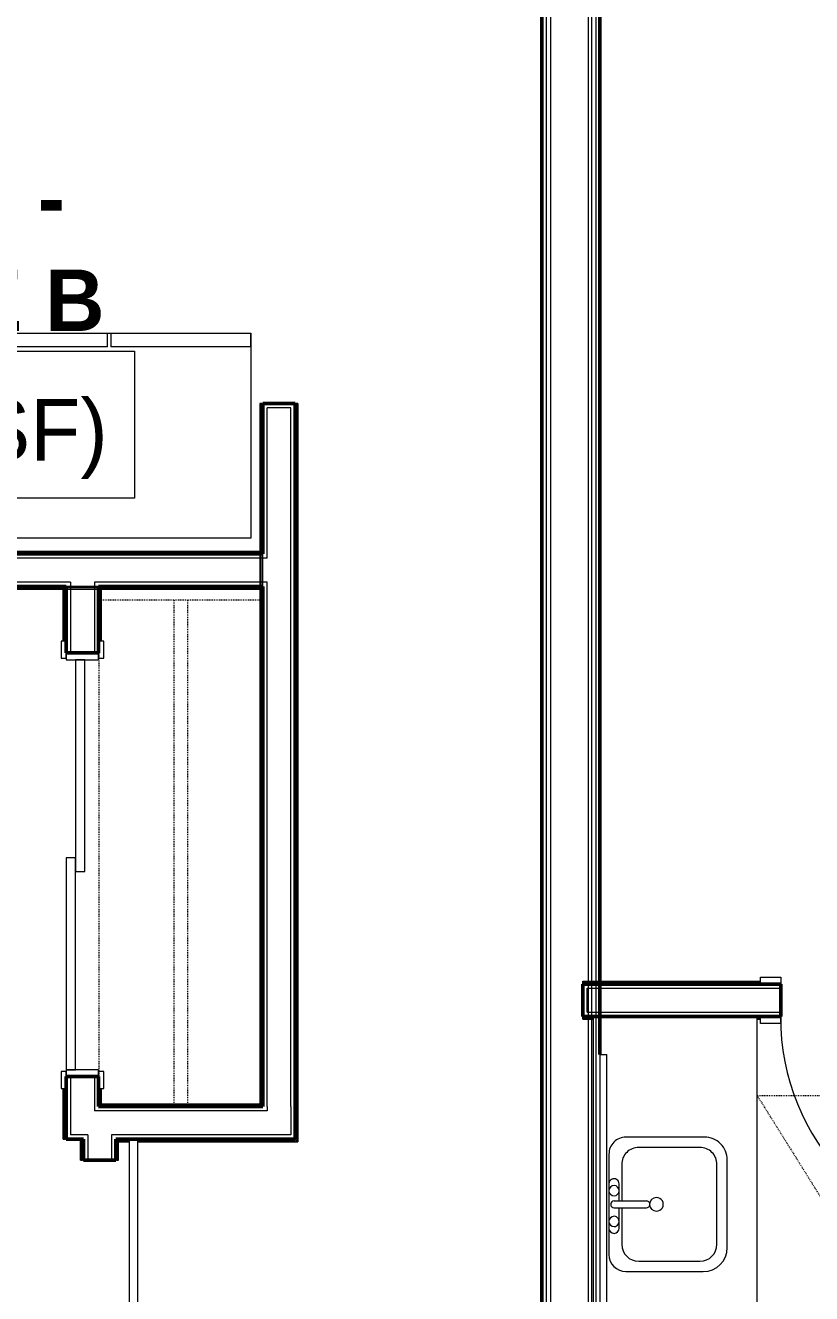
# Model space of a CAD drawing. Header units: inches. Extents: x -4235 to -464, y 9767 to 12344.
# Drawn here: x -3284.2 to -3169.1, y 10543.3 to 10728.9 of the extents above; entities that cross this region are included whole.
import ezdxf

# ---------------------------------------------------------------- set-up
doc = ezdxf.new("R2010")
doc.units = ezdxf.units.IN
doc.header["$MEASUREMENT"] = 0
doc.linetypes.add('Dash', pattern=[0.25, 0.125, -0.125])
for name, color, linetype, lineweight in [('0-1', 7, 'Continuous', 5), ('0-2', 254, 'Continuous', 9), ('A-AREA-IDEN', 2, 'Continuous', 9), ('A-DOOR-1', 7, 'Continuous', 9), ('A-DOOR-2', 130, 'Continuous', 20), ('A-DOOR-3', 250, 'Continuous', 50), ('A-DOOR-FRAM-1', 130, 'Continuous', 20), ('A-GENM-HDLN-1', 7, 'Dash', 9), ('A-WALL-1', 250, 'Continuous', 50), ('A-WALL-2', 50, 'Continuous', 13), ('A-WALL-3', 10, 'Continuous', 9), ('A-WALL-4', 254, 'Continuous', 9), ('A-WALL-5', 7, 'Continuous', 9), ('I-WALL-1', 250, 'Continuous', 50), ('I-WALL-2', 10, 'Continuous', 9), ('I-WALL-3', 254, 'Continuous', 9), ('P-SANR-FIXT-1', 7, 'Continuous', 9), ('Q-CASE-1', 10, 'Continuous', 9), ('Q-CASE-2', 254, 'Continuous', 9), ('Q-CASE-3', 7, 'Continuous', 9), ('Q-CASE-HDLN-1', 7, 'Dash', 9), ('Q-SPCQ-1', 7, 'Continuous', 9)]:
    doc.layers.add(name, color=color, linetype=linetype, lineweight=lineweight)
doc.styles.add('Century Gothic', font='ufonts.com_century-gothic.ttf', dxfattribs={"height": 9})
doc.styles.add('Century Gothic_B', font='GOTHICB.TTF', dxfattribs={"height": 9})

# ---------------------------------------------------------------- blocks, each defined once
blk = doc.blocks.new('Basic Wall _ INT - W4BØF - _5_8 GYP - 2X4 WOOD_BATT_ - 5_8 GYP_ - ___-2682449-BACKGROUND - 2ND FLOOR')
at = {"layer": 'A-WALL-3'}
for p, q in [((-3202.57, 10589), (-3202.57, 10588.94)), ((-3202.57, 10588.94), (-3202.57, 10588.8)), ((-3202.57, 10588.94), (-3200.07, 10588.94)), ((-3202.57, 10588.79), (-3202.57, 10588.73)), ((-3202.57, 10588.61), (-3202.57, 10588.59)), ((-3200.07, 10588.59), (-3202.57, 10588.59)), ((-3173.57, 10588.59), (-3176.57, 10588.59)), ((-3136.11, 10588.94), (-3135.94, 10588.94)), ((-3135.69, 10588.94), (-3130.96, 10588.94)), ((-3130.75, 10588.94), (-3130.69, 10588.94)), ((-3130.65, 10588.94), (-3130.54, 10588.94)), ((-3075.09, 10588.94), (-3074.97, 10588.94)), ((-3074.92, 10588.94), (-3074.88, 10588.94)), ((-3074.67, 10588.94), (-3074.67, 10589)), ((-3074.67, 10589), (-3074.67, 10588.71)), ((-3074.67, 10588.8), (-3074.67, 10588.94)), ((-3074.67, 10588.73), (-3074.67, 10588.79)), ((-3074.67, 10588.71), (-3074.67, 10588.65)), ((-3074.67, 10588.59), (-3074.67, 10588.61))]:
    blk.add_line(p, q, dxfattribs=at)
at = {"layer": 'A-WALL-4'}
for p, q in [((-3202.57, 10588.79), (-3202.57, 10589)), ((-3202.57, 10589), (-3200.07, 10589)), ((-3202.57, 10588.73), (-3202.57, 10588.79)), ((-3202.57, 10588.71), (-3202.57, 10588.73)), ((-3200.07, 10588.71), (-3202.57, 10588.71)), ((-3202.57, 10588.63), (-3202.57, 10588.71)), ((-3202.57, 10588.59), (-3202.57, 10588.63)), ((-3200.07, 10588.94), (-3176.57, 10588.94)), ((-3176.57, 10588.59), (-3200.07, 10588.59)), ((-3136.57, 10588.94), (-3136.11, 10588.94)), ((-3074.67, 10588.59), (-3136.57, 10588.59)), ((-3136.11, 10589), (-3135.94, 10589)), ((-3130.95, 10588.71), (-3135.7, 10588.71)), ((-3135.69, 10589), (-3130.96, 10589)), ((-3130.75, 10589), (-3130.69, 10589)), ((-3130.65, 10589), (-3130.54, 10589)), ((-3130.54, 10588.94), (-3075.09, 10588.94)), ((-3075.09, 10589), (-3074.97, 10589)), ((-3074.92, 10589), (-3074.88, 10589)), ((-3074.67, 10588.65), (-3074.67, 10588.63)), ((-3074.67, 10588.63), (-3074.67, 10588.59))]:
    blk.add_line(p, q, dxfattribs=at)
at = {"layer": 'A-WALL-5'}
for p, q in [((-3200.07, 10589), (-3176.57, 10589)), ((-3176.57, 10588.71), (-3200.07, 10588.71)), ((-3136.57, 10589), (-3136.11, 10589)), ((-3135.7, 10588.71), (-3136.57, 10588.71)), ((-3074.67, 10588.71), (-3130.95, 10588.71)), ((-3130.54, 10589), (-3075.09, 10589))]:
    blk.add_line(p, q, dxfattribs=at)
blk = doc.blocks.new('Basic Wall _ INT - W4BØF - _5_8 GYP - 2X4 WOOD_BATT_ - 5_8 GYP_ - ___-2682450-BACKGROUND - 2ND FLOOR')
at = {"layer": 'A-WALL-3'}
for p, q in [((-3202.57, 10583.84), (-3202.57, 10583.82)), ((-3200.07, 10583.84), (-3202.57, 10583.84)), ((-3202.57, 10583.7), (-3202.57, 10583.64)), ((-3202.57, 10583.63), (-3202.57, 10583.49)), ((-3202.57, 10583.49), (-3202.57, 10583.43)), ((-3202.57, 10583.49), (-3201.07, 10583.49)), ((-3173.57, 10583.84), (-3176.57, 10583.84)), ((-3136.11, 10583.49), (-3135.99, 10583.49)), ((-3135.69, 10583.49), (-3131.57, 10583.49)), ((-3131.55, 10583.49), (-3130.95, 10583.49)), ((-3130.75, 10583.49), (-3130.54, 10583.49)), ((-3075.09, 10583.49), (-3074.97, 10583.49)), ((-3074.93, 10583.49), (-3074.88, 10583.49)), ((-3074.67, 10583.82), (-3074.67, 10583.84)), ((-3074.67, 10583.78), (-3074.67, 10583.71)), ((-3074.67, 10583.71), (-3074.67, 10583.43)), ((-3074.67, 10583.64), (-3074.67, 10583.7)), ((-3074.67, 10583.49), (-3074.67, 10583.63)), ((-3074.67, 10583.43), (-3074.67, 10583.49))]:
    blk.add_line(p, q, dxfattribs=at)
at = {"layer": 'A-WALL-4'}
for p, q in [((-3202.57, 10583.8), (-3202.57, 10583.84)), ((-3202.57, 10583.78), (-3202.57, 10583.8)), ((-3202.57, 10583.71), (-3202.57, 10583.78)), ((-3202.57, 10583.71), (-3200.07, 10583.71)), ((-3202.57, 10583.43), (-3202.57, 10583.71)), ((-3202.57, 10583.43), (-3201.07, 10583.43)), ((-3176.57, 10583.84), (-3200.07, 10583.84)), ((-3177.07, 10583.49), (-3176.57, 10583.49)), ((-3131.57, 10583.84), (-3136.57, 10583.84)), ((-3136.57, 10583.49), (-3136.11, 10583.49)), ((-3136.11, 10583.43), (-3135.99, 10583.43)), ((-3135.7, 10583.71), (-3131.57, 10583.71)), ((-3135.69, 10583.43), (-3131.57, 10583.43)), ((-3074.67, 10583.84), (-3131.56, 10583.84)), ((-3131.55, 10583.71), (-3130.95, 10583.71)), ((-3131.55, 10583.43), (-3130.95, 10583.43)), ((-3130.75, 10583.43), (-3130.54, 10583.43)), ((-3130.54, 10583.49), (-3075.09, 10583.49)), ((-3075.09, 10583.43), (-3074.97, 10583.43)), ((-3074.93, 10583.43), (-3074.88, 10583.43)), ((-3074.67, 10583.84), (-3074.67, 10583.8)), ((-3074.67, 10583.8), (-3074.67, 10583.78))]:
    blk.add_line(p, q, dxfattribs=at)
at = {"layer": 'A-WALL-5'}
for p, q in [((-3200.07, 10583.71), (-3176.57, 10583.71)), ((-3177.07, 10583.43), (-3176.57, 10583.43)), ((-3136.57, 10583.71), (-3135.7, 10583.71)), ((-3136.57, 10583.43), (-3136.11, 10583.43)), ((-3130.95, 10583.71), (-3074.67, 10583.71)), ((-3130.54, 10583.43), (-3075.09, 10583.43))]:
    blk.add_line(p, q, dxfattribs=at)
blk = doc.blocks.new('SWING - SINGLE - FLUSH - 2-10 x 6-8 - PRIVACY-3199405-BACKGROUND - 2ND FLOOR')
at = {"layer": 'A-DOOR-1'}
blk.add_arc((17, -2.38), 34.07, 180, 266.6343, dxfattribs=at)
at = {"layer": 'A-DOOR-2'}
for p, q in [((15, -2.38), (15, -36.38)), ((17, -2.38), (15, -2.38)), ((17, -2.38), (17, -36.38)), ((17, -36.38), (15, -36.38))]:
    blk.add_line(p, q, dxfattribs=at)
at = {"layer": 'A-DOOR-FRAM-1'}
for p, q in [((-20, 2.37), (-20, 3.37)), ((-20, 3.37), (-17, 3.37)), ((-17, 2.37), (-20, 2.37)), ((-17, 3.37), (-17, 2.37)), ((17, 2.37), (17, 3.37)), ((17, 3.37), (20, 3.37)), ((20, 2.37), (17, 2.37)), ((20, 3.37), (20, 2.37)), ((-20, -2.38), (-17, -2.38)), ((-20, -3.38), (-20, -2.38)), ((-17, -3.38), (-20, -3.38)), ((-17, -2.38), (-17, -3.38)), ((17, -2.38), (20, -2.38)), ((17, -3.38), (17, -2.38)), ((20, -3.38), (17, -3.38)), ((20, -2.38), (20, -3.38))]:
    blk.add_line(p, q, dxfattribs=at)
blk = doc.blocks.new('M_Sink Vanity-Square - 500 x 440mm-V51-BACKGROUND - 2ND FLOOR')
at = {"layer": 'P-SANR-FIXT-1'}
for p, q in [((7.96, 7.09), (-6.72, 7.09)), ((3.62, 7.09), (-2.88, 7.09)), ((-2.88, 5.59), (0.12, 5.59)), ((0.12, 6.33), (0.12, 1.59)), ((1.12, 6.33), (1.12, 1.59)), ((1.12, 5.59), (3.62, 5.59)), ((-9.22, 4.59), (-9.22, -6.73)), ((0.12, 5.22), (-5.22, 5.22)), ((6.46, 5.22), (1.12, 5.22)), ((10.46, -6.91), (10.46, 4.59)), ((-7.72, 2.72), (-7.72, -6.23)), ((8.96, -6.23), (8.96, 2.72)), ((-5.22, -8.73), (6.46, -8.73)), ((-5.72, -10.23), (7.14, -10.23))]:
    blk.add_line(p, q, dxfattribs=at)
for centre, radius, start, end in [((-6.72, 4.59), 2.5, 90, 180), ((-2.88, 6.34), 0.75, 90, 270), ((-1.88, 6.34), 0.75, 360, 180), ((-1.88, 6.34), 0.75, 180, 0), ((0.62, 6.33), 0.5, 360, 180), ((2.62, 6.34), 0.75, 360, 180), ((2.62, 6.34), 0.75, 180, 360), ((3.62, 6.34), 0.75, 270, 90), ((7.96, 4.59), 2.5, 360, 90), ((-5.22, 2.72), 2.5, 90, 180), ((6.46, 2.72), 2.5, 0, 90), ((0.62, 0.13), 1, 360, 180), ((0.62, 0.13), 1, 180, 0), ((0.62, 1.59), 0.5, 180, 0), ((-5.72, -6.73), 3.5, 180, 270), ((-5.22, -6.23), 2.5, 180, 270), ((6.46, -6.23), 2.5, 270, 0), ((7.14, -6.91), 3.32, 270, 0)]:
    blk.add_arc(centre, radius, start, end, dxfattribs=at)
blk = doc.blocks.new('Bath Vanity - Bath Vanity 60_-V142-BACKGROUND - 2ND FLOOR')
at = {"layer": 'Q-CASE-2'}
for p, q in [((30.74, 0), (-29.26, 0)), ((-29.26, 0), (-29.26, -1)), ((30.74, -1), (30.74, 0))]:
    blk.add_line(p, q, dxfattribs=at)
at = {"layer": 'Q-CASE-3'}
for p, q in [((-29.26, -1), (-29.26, -24)), ((30.74, -24), (30.74, -1)), ((-29.26, -24), (30.74, -24))]:
    blk.add_line(p, q, dxfattribs=at)
blk = doc.blocks.new('ADA Clearances - 30_x48_-V133-BACKGROUND - 2ND FLOOR')
at = {"layer": 'A-GENM-HDLN-1'}
for p, q in [((15, 24), (-15, -24)), ((-15, 24), (15, -24)), ((-15, 24), (15, 24)), ((15, 24), (15, -24)), ((15, -24), (-15, -24))]:
    blk.add_line(p, q, dxfattribs=at)
blk = doc.blocks.new('BATHROOM MIRROR - BATHROOM MIRROR 48_-3124766-BACKGROUND - 2ND FLOOR')
at = {"layer": 'Q-CASE-1'}
blk.add_line((21.74, 24), (-20.26, 24), dxfattribs=at)
at = {"layer": 'Q-CASE-3'}
for p, q in [((24.74, 24), (-23.26, 24)), ((-23.26, 23), (-23.26, 24)), ((-23.26, 23), (24.74, 23)), ((24.74, 24), (24.74, 23))]:
    blk.add_line(p, q, dxfattribs=at)
blk = doc.blocks.new('Basic Wall _ INT - W4BØF - _5_8 GYP - 2X4 WOOD_BATT_ - 5_8 GYP_ - ___-3178144-BACKGROUND - 2ND FLOOR')
at = {"layer": 'A-WALL-3'}
for p, q in [((-3270.92, 10565.87), (-3270.95, 10565.89)), ((-3270.75, 10565.69), (-3270.81, 10565.75)), ((-3270.6, 10565.54), (-3270.74, 10565.69)), ((-3270.54, 10565.48), (-3270.6, 10565.54)), ((-3270.95, 10476.16), (-3270.95, 10475.54)), ((-3270.95, 10475.52), (-3270.92, 10475.52)), ((-3270.81, 10475.52), (-3270.75, 10475.52)), ((-3270.74, 10475.52), (-3270.6, 10475.52)), ((-3270.6, 10475.54), (-3270.6, 10476.16)), ((-3270.6, 10475.52), (-3270.54, 10475.52))]:
    blk.add_line(p, q, dxfattribs=at)
at = {"layer": 'A-WALL-4'}
for p, q in [((-3270.95, 10565.89), (-3270.95, 10562.79)), ((-3270.6, 10562.79), (-3270.6, 10565.54)), ((-3270.95, 10562.79), (-3270.92, 10562.79)), ((-3270.81, 10562.79), (-3270.75, 10562.79)), ((-3270.74, 10562.79), (-3270.6, 10562.79)), ((-3270.6, 10562.79), (-3270.54, 10562.79)), ((-3270.92, 10526.79), (-3270.95, 10526.79)), ((-3270.95, 10526.79), (-3270.95, 10476.16)), ((-3270.75, 10526.79), (-3270.81, 10526.79)), ((-3270.6, 10526.79), (-3270.74, 10526.79)), ((-3270.54, 10526.79), (-3270.6, 10526.79)), ((-3270.6, 10476.16), (-3270.6, 10526.79)), ((-3270.91, 10475.52), (-3270.95, 10475.52)), ((-3270.82, 10475.52), (-3270.91, 10475.52)), ((-3270.82, 10475.54), (-3270.82, 10476.16)), ((-3270.54, 10475.52), (-3270.82, 10475.52)), ((-3270.54, 10475.54), (-3270.54, 10476.16))]:
    blk.add_line(p, q, dxfattribs=at)
at = {"layer": 'A-WALL-5'}
for p, q in [((-3270.95, 10565.89), (-3270.91, 10565.85)), ((-3270.82, 10562.79), (-3270.82, 10565.77)), ((-3270.54, 10562.79), (-3270.54, 10565.48)), ((-3270.91, 10562.79), (-3270.95, 10562.79)), ((-3270.82, 10562.79), (-3270.91, 10562.79)), ((-3270.54, 10562.79), (-3270.82, 10562.79)), ((-3270.95, 10526.79), (-3270.91, 10526.79)), ((-3270.91, 10526.79), (-3270.82, 10526.79)), ((-3270.82, 10476.16), (-3270.82, 10526.79)), ((-3270.82, 10526.79), (-3270.54, 10526.79)), ((-3270.54, 10476.16), (-3270.54, 10526.79))]:
    blk.add_line(p, q, dxfattribs=at)
at = {"layer": 'A-WALL-5', "flags": 128}
for points in [[(-3270.91, 10565.85), (-3270.88, 10565.83), (-3270.86, 10565.81), (-3270.85, 10565.79), (-3270.83, 10565.78), (-3270.83, 10565.77), (-3270.82, 10565.77)], [(-3270.82, 10565.77), (-3270.8, 10565.75), (-3270.75, 10565.69), (-3270.65, 10565.6), (-3270.54, 10565.48)]]:
    blk.add_lwpolyline(points, dxfattribs=at)
blk = doc.blocks.new('Basic Wall _ INT - W4BØF - _5_8 GYP - 2X4 WOOD_BATT_ - 5_8 GYP_ - ___-3178143-BACKGROUND - 2ND FLOOR')
at = {"layer": 'A-WALL-3'}
for p, q in [((-3276.05, 10565.89), (-3276.11, 10565.89)), ((-3275.9, 10565.89), (-3276.05, 10565.89)), ((-3275.84, 10565.89), (-3275.9, 10565.89)), ((-3275.7, 10565.89), (-3275.72, 10565.89)), ((-3276.05, 10526.79), (-3276.11, 10526.79)), ((-3275.9, 10526.79), (-3276.05, 10526.79)), ((-3276.05, 10526.66), (-3276.05, 10526.78)), ((-3276.05, 10522.57), (-3276.05, 10526.64)), ((-3275.84, 10526.79), (-3275.9, 10526.79)), ((-3275.7, 10526.79), (-3275.72, 10526.79)), ((-3275.7, 10526.79), (-3275.7, 10526.66)), ((-3275.7, 10526.64), (-3275.7, 10522.54)), ((-3276.05, 10522.34), (-3276.05, 10522.39)), ((-3276.05, 10522.25), (-3276.05, 10522.34)), ((-3276.05, 10522.13), (-3276.05, 10522.25))]:
    blk.add_line(p, q, dxfattribs=at)
at = {"layer": 'A-WALL-4'}
for p, q in [((-3276.11, 10565.89), (-3275.82, 10565.89)), ((-3276.05, 10562.79), (-3276.05, 10565.89)), ((-3275.82, 10565.89), (-3275.74, 10565.89)), ((-3275.74, 10565.89), (-3275.7, 10565.89)), ((-3275.7, 10565.89), (-3275.7, 10562.79)), ((-3276.11, 10562.79), (-3276.05, 10562.79)), ((-3276.05, 10562.79), (-3275.9, 10562.79)), ((-3275.9, 10562.79), (-3275.84, 10562.79)), ((-3275.72, 10562.79), (-3275.7, 10562.79)), ((-3276.11, 10526.79), (-3275.82, 10526.79)), ((-3276.11, 10526.66), (-3276.11, 10526.78)), ((-3276.11, 10522.58), (-3276.11, 10526.64)), ((-3275.82, 10526.79), (-3275.82, 10526.66)), ((-3275.82, 10526.79), (-3275.74, 10526.79)), ((-3275.82, 10526.64), (-3275.82, 10522.55)), ((-3275.74, 10526.79), (-3275.7, 10526.79)), ((-3276.11, 10522.34), (-3276.11, 10522.39)), ((-3276.11, 10522.25), (-3276.11, 10522.34)), ((-3276.11, 10522.13), (-3276.11, 10522.25)), ((-3276.05, 10475.52), (-3276.05, 10522.13)), ((-3275.7, 10522.54), (-3275.7, 10475.52)), ((-3276.11, 10475.52), (-3276.05, 10475.52)), ((-3276.05, 10475.52), (-3275.9, 10475.52)), ((-3275.9, 10475.52), (-3275.84, 10475.52)), ((-3275.72, 10475.52), (-3275.7, 10475.52))]:
    blk.add_line(p, q, dxfattribs=at)
at = {"layer": 'A-WALL-5'}
for p, q in [((-3276.11, 10562.79), (-3276.11, 10565.89)), ((-3275.82, 10565.89), (-3275.82, 10562.79)), ((-3275.82, 10562.79), (-3276.11, 10562.79)), ((-3275.74, 10562.79), (-3275.82, 10562.79)), ((-3275.7, 10562.79), (-3275.74, 10562.79)), ((-3276.11, 10475.52), (-3276.11, 10522.13)), ((-3275.82, 10522.54), (-3275.82, 10475.52)), ((-3275.82, 10475.52), (-3276.11, 10475.52)), ((-3275.74, 10475.52), (-3275.82, 10475.52)), ((-3275.7, 10475.52), (-3275.74, 10475.52))]:
    blk.add_line(p, q, dxfattribs=at)
blk = doc.blocks.new('Basic Wall _ INT - W4BØF - _5_8 GYP - 2X4 WOOD_BATT_ - 5_8 GYP_ - ___-3178148-BACKGROUND - 2ND FLOOR')
at = {"layer": 'A-WALL-3'}
for p, q in [((-3278.57, 10646.79), (-3278.64, 10646.79)), ((-3278.64, 10646.79), (-3278.42, 10646.79)), ((-3278.43, 10646.79), (-3278.57, 10646.79)), ((-3278.57, 10646.6), (-3278.57, 10646.65)), ((-3278.57, 10646.51), (-3278.57, 10646.59)), ((-3278.57, 10646.4), (-3278.57, 10646.5)), ((-3278.36, 10646.79), (-3278.42, 10646.79)), ((-3278.42, 10646.79), (-3278.35, 10646.79)), ((-3278.35, 10646.79), (-3278.34, 10646.79)), ((-3278.34, 10646.79), (-3278.29, 10646.79)), ((-3278.22, 10646.79), (-3278.25, 10646.79))]:
    blk.add_line(p, q, dxfattribs=at)
at = {"layer": 'A-WALL-4'}
for p, q in [((-3278.64, 10646.6), (-3278.64, 10646.65)), ((-3278.64, 10646.51), (-3278.64, 10646.59)), ((-3278.64, 10646.4), (-3278.64, 10646.5)), ((-3278.57, 10638.8), (-3278.57, 10646.38)), ((-3278.29, 10646.79), (-3278.26, 10646.79)), ((-3278.26, 10646.79), (-3278.22, 10646.79)), ((-3278.22, 10646.79), (-3278.22, 10638.8)), ((-3278.57, 10565.89), (-3278.57, 10573.3)), ((-3278.22, 10573.3), (-3278.22, 10565.89)), ((-3278.64, 10565.89), (-3278.57, 10565.89)), ((-3278.57, 10565.89), (-3278.43, 10565.89)), ((-3278.42, 10565.89), (-3278.36, 10565.89)), ((-3278.25, 10565.89), (-3278.22, 10565.89))]:
    blk.add_line(p, q, dxfattribs=at)
at = {"layer": 'A-WALL-5'}
for p, q in [((-3278.64, 10638.8), (-3278.64, 10646.38)), ((-3278.35, 10646.79), (-3278.35, 10638.8)), ((-3278.64, 10565.89), (-3278.64, 10573.3)), ((-3278.35, 10573.3), (-3278.35, 10565.89)), ((-3278.35, 10565.89), (-3278.64, 10565.89)), ((-3278.26, 10565.89), (-3278.35, 10565.89)), ((-3278.22, 10565.89), (-3278.26, 10565.89))]:
    blk.add_line(p, q, dxfattribs=at)
blk = doc.blocks.new('Basic Wall _ INT - W4BØF - _5_8 GYP - 2X4 WOOD_BATT_ - 5_8 GYP_ - ___-3178147-BACKGROUND - 2ND FLOOR')
at = {"layer": 'A-WALL-3'}
for p, q in [((-3273.45, 10646.79), (-3273.47, 10646.79)), ((-3273.41, 10646.79), (-3273.39, 10646.79)), ((-3273.39, 10646.79), (-3273.36, 10646.79)), ((-3273.36, 10646.79), (-3273.35, 10646.79)), ((-3273.35, 10646.79), (-3273.18, 10646.79)), ((-3273.27, 10646.79), (-3273.33, 10646.79)), ((-3273.12, 10646.79), (-3273.27, 10646.79)), ((-3273.18, 10646.79), (-3273.06, 10646.79)), ((-3273.06, 10646.79), (-3273.12, 10646.79)), ((-3273.12, 10646.6), (-3273.12, 10646.65)), ((-3273.12, 10646.51), (-3273.12, 10646.59)), ((-3273.12, 10646.4), (-3273.12, 10646.5)), ((-3273.47, 10575.05), (-3273.47, 10573.3)), ((-3273.27, 10570.85), (-3273.12, 10570.99)), ((-3273.12, 10570.99), (-3273.06, 10571.06)), ((-3273.47, 10570.64), (-3273.45, 10570.67)), ((-3273.33, 10570.78), (-3273.27, 10570.84))]:
    blk.add_line(p, q, dxfattribs=at)
at = {"layer": 'A-WALL-4'}
for p, q in [((-3273.47, 10646.79), (-3273.43, 10646.79)), ((-3273.47, 10646.79), (-3273.47, 10638.8)), ((-3273.43, 10646.79), (-3273.41, 10646.79)), ((-3273.12, 10638.8), (-3273.12, 10646.38)), ((-3273.06, 10646.6), (-3273.06, 10646.65)), ((-3273.06, 10646.51), (-3273.06, 10646.59)), ((-3273.06, 10646.4), (-3273.06, 10646.5)), ((-3273.47, 10573.3), (-3273.47, 10570.64)), ((-3273.12, 10570.99), (-3273.12, 10573.3))]:
    blk.add_line(p, q, dxfattribs=at)
at = {"layer": 'A-WALL-5'}
for p, q in [((-3273.35, 10638.8), (-3273.35, 10646.79)), ((-3273.06, 10638.8), (-3273.06, 10646.38)), ((-3273.35, 10570.77), (-3273.35, 10573.3)), ((-3273.06, 10571.06), (-3273.06, 10573.3))]:
    blk.add_line(p, q, dxfattribs=at)
at = {"layer": 'A-WALL-5', "flags": 128}
for points in [[(-3273.06, 10571.06), (-3273.18, 10570.94), (-3273.27, 10570.85), (-3273.33, 10570.79), (-3273.35, 10570.77)], [(-3273.35, 10570.77), (-3273.35, 10570.77), (-3273.36, 10570.76), (-3273.37, 10570.74), (-3273.39, 10570.73), (-3273.41, 10570.71), (-3273.43, 10570.69)]]:
    blk.add_lwpolyline(points, dxfattribs=at)
blk = doc.blocks.new('SLIDING - FLUSH - 5-0 x 6-8-3203585-BACKGROUND - 2ND FLOOR')
at = {"layer": 'A-DOOR-1'}
for p, q in [((-30.25, 3), (-32.75, 3)), ((-32.75, 3), (-32.75, 2.25)), ((-32.75, 2.25), (-30.25, 2.25)), ((-30.25, 2.25), (-30.25, 3)), ((30.25, 3), (30.25, 2.25)), ((32.75, 3), (30.25, 3)), ((30.25, 2.25), (32.75, 2.25)), ((32.75, 2.25), (32.75, 3)), ((-30.25, -2.5), (-32.75, -2.5)), ((-32.75, -2.5), (-32.75, -3.25)), ((-32.75, -3.25), (-30.25, -3.25)), ((-30.25, -3.25), (-30.25, -2.5)), ((32.75, -2.5), (30.25, -2.5)), ((30.25, -2.5), (30.25, -3.25)), ((30.25, -3.25), (32.75, -3.25)), ((32.75, -3.25), (32.75, -2.5))]:
    blk.add_line(p, q, dxfattribs=at)
at = {"layer": 'A-DOOR-2'}
for p, q in [((1, 2.25), (-30, 2.25)), ((-30, 2.25), (-30, 0.87)), ((1, 0.87), (1, 2.25)), ((-30, 0.87), (1, 0.87)), ((30, 0.87), (-1, 0.87)), ((-1, 0.87), (-1, -0.5)), ((30, -0.5), (30, 0.87)), ((-1, -0.5), (30, -0.5))]:
    blk.add_line(p, q, dxfattribs=at)
at = {"layer": 'A-DOOR-FRAM-1'}
for p, q in [((-30, 2.25), (-31, 2.25)), ((-31, 2.25), (-31, -2.5)), ((-30, -2.5), (-30, 2.25)), ((31, 2.25), (30, 2.25)), ((30, 2.25), (30, -2.5)), ((31, -2.5), (31, 2.25)), ((-31, -2.5), (-30, -2.5)), ((30, -2.5), (31, -2.5))]:
    blk.add_line(p, q, dxfattribs=at)
blk = doc.blocks.new('Basic Wall _ INT - W4BØF - _5_8 GYP - 2X4 WOOD_BATT_ - 5_8 GYP_ - ___-3178149-BACKGROUND - 2ND FLOOR')
at = {"layer": 'A-WALL-3'}
for p, q in [((-3401.67, 10651.89), (-3399.25, 10651.89)), ((-3400.87, 10651.67), (-3401.67, 10651.67)), ((-3365.67, 10651.54), (-3401.67, 10651.54)), ((-3365.67, 10651.67), (-3400.78, 10651.67)), ((-3399.16, 10651.89), (-3365.67, 10651.89)), ((-3332.67, 10651.54), (-3365.67, 10651.54)), ((-3332.67, 10651.89), (-3332.42, 10651.89)), ((-3332.42, 10651.67), (-3332.67, 10651.67)), ((-3332.42, 10651.54), (-3332.67, 10651.54)), ((-3308.42, 10651.89), (-3287.54, 10651.89)), ((-3285.39, 10651.67), (-3308.42, 10651.67)), ((-3284.2, 10651.54), (-3308.42, 10651.54)), ((-3287.48, 10651.89), (-3284.2, 10651.89)), ((-3284.2, 10651.67), (-3285.27, 10651.67)), ((-3249.86, 10651.89), (-3249.77, 10651.89)), ((-3249.74, 10651.89), (-3249.67, 10651.89)), ((-3249.65, 10651.89), (-3249.61, 10651.89)), ((-3249.45, 10651.89), (-3249.45, 10651.95)), ((-3249.45, 10651.95), (-3249.45, 10651.67)), ((-3249.45, 10651.75), (-3249.45, 10651.89)), ((-3249.45, 10651.68), (-3249.45, 10651.74)), ((-3249.45, 10651.67), (-3249.45, 10651.66)), ((-3249.45, 10651.66), (-3249.45, 10651.61)), ((-3249.45, 10651.54), (-3249.45, 10651.57))]:
    blk.add_line(p, q, dxfattribs=at)
at = {"layer": 'A-WALL-4'}
for p, q in [((-3402.3, 10651.95), (-3402.3, 10651.89)), ((-3402.3, 10651.89), (-3402.3, 10651.75)), ((-3402.3, 10651.89), (-3401.67, 10651.89)), ((-3402.3, 10651.74), (-3402.3, 10651.68)), ((-3402.3, 10651.57), (-3402.3, 10651.54)), ((-3401.67, 10651.54), (-3402.3, 10651.54)), ((-3376.67, 10651.95), (-3375.92, 10651.95)), ((-3332.67, 10651.95), (-3332.42, 10651.95)), ((-3308.42, 10651.95), (-3288.13, 10651.95)), ((-3288.11, 10651.95), (-3284.2, 10651.95)), ((-3284.2, 10651.89), (-3249.86, 10651.89)), ((-3249.45, 10651.54), (-3284.2, 10651.54)), ((-3249.86, 10651.95), (-3249.77, 10651.95)), ((-3249.74, 10651.95), (-3249.67, 10651.95)), ((-3249.65, 10651.95), (-3249.61, 10651.95)), ((-3249.45, 10651.61), (-3249.45, 10651.58)), ((-3249.45, 10651.58), (-3249.45, 10651.54))]:
    blk.add_line(p, q, dxfattribs=at)
at = {"layer": 'A-WALL-5'}
for p, q in [((-3402.3, 10651.67), (-3402.3, 10651.95)), ((-3402.3, 10651.95), (-3401.67, 10651.95)), ((-3401.67, 10651.67), (-3402.3, 10651.67)), ((-3402.3, 10651.58), (-3402.3, 10651.67)), ((-3402.3, 10651.54), (-3402.3, 10651.58)), ((-3284.2, 10651.95), (-3249.86, 10651.95)), ((-3249.45, 10651.67), (-3284.2, 10651.67))]:
    blk.add_line(p, q, dxfattribs=at)
blk = doc.blocks.new('Basic Wall _ INT - W4BØF - _5_8 GYP - 2X4 WOOD_BATT_ - 5_8 GYP_ - ___-3178150-BACKGROUND - 2ND FLOOR')
at = {"layer": 'A-WALL-3'}
for p, q in [((-3278.64, 10646.44), (-3278.52, 10646.44)), ((-3278.52, 10646.44), (-3278.43, 10646.44)), ((-3278.42, 10646.44), (-3278.37, 10646.44)), ((-3273.47, 10646.79), (-3278.22, 10646.79)), ((-3278.2, 10646.44), (-3274.1, 10646.44)), ((-3274.07, 10646.44), (-3273.47, 10646.44)), ((-3273.33, 10646.44), (-3273.27, 10646.44)), ((-3273.27, 10646.44), (-3273.18, 10646.44)), ((-3273.18, 10646.44), (-3273.06, 10646.44)), ((-3249.86, 10646.44), (-3249.77, 10646.44)), ((-3249.74, 10646.44), (-3249.68, 10646.44)), ((-3249.45, 10646.77), (-3249.45, 10646.79)), ((-3249.45, 10646.73), (-3249.45, 10646.69)), ((-3249.45, 10646.69), (-3249.45, 10646.68)), ((-3249.45, 10646.68), (-3249.45, 10646.67)), ((-3249.45, 10646.67), (-3249.45, 10646.38)), ((-3249.45, 10646.59), (-3249.45, 10646.65)), ((-3249.45, 10646.44), (-3249.45, 10646.59)), ((-3249.45, 10646.38), (-3249.45, 10646.44))]:
    blk.add_line(p, q, dxfattribs=at)
at = {"layer": 'A-WALL-4'}
for p, q in [((-3402.3, 10646.79), (-3402.3, 10646.77)), ((-3278.22, 10646.79), (-3402.3, 10646.79)), ((-3402.3, 10646.65), (-3402.3, 10646.59)), ((-3402.3, 10646.59), (-3402.3, 10646.44)), ((-3402.3, 10646.44), (-3402.3, 10646.38)), ((-3402.3, 10646.44), (-3278.64, 10646.44)), ((-3278.64, 10646.38), (-3278.52, 10646.38)), ((-3278.52, 10646.38), (-3278.43, 10646.38)), ((-3278.42, 10646.38), (-3278.37, 10646.38)), ((-3278.21, 10646.67), (-3274.1, 10646.67)), ((-3278.2, 10646.38), (-3274.1, 10646.38)), ((-3274.09, 10646.67), (-3273.47, 10646.67)), ((-3274.07, 10646.38), (-3273.47, 10646.38)), ((-3249.45, 10646.79), (-3273.47, 10646.79)), ((-3273.33, 10646.38), (-3273.27, 10646.38)), ((-3273.27, 10646.38), (-3273.18, 10646.38)), ((-3273.18, 10646.38), (-3273.06, 10646.38)), ((-3273.06, 10646.44), (-3249.86, 10646.44)), ((-3249.86, 10646.38), (-3249.77, 10646.38)), ((-3249.74, 10646.38), (-3249.68, 10646.38)), ((-3249.45, 10646.79), (-3249.45, 10646.75)), ((-3249.45, 10646.75), (-3249.45, 10646.73))]:
    blk.add_line(p, q, dxfattribs=at)
at = {"layer": 'A-WALL-5'}
for p, q in [((-3402.3, 10646.75), (-3402.3, 10646.79)), ((-3402.3, 10646.67), (-3402.3, 10646.75)), ((-3402.3, 10646.67), (-3278.21, 10646.67)), ((-3402.3, 10646.38), (-3402.3, 10646.67)), ((-3402.3, 10646.38), (-3278.64, 10646.38)), ((-3273.47, 10646.67), (-3249.45, 10646.67)), ((-3273.06, 10646.38), (-3249.86, 10646.38))]:
    blk.add_line(p, q, dxfattribs=at)
blk = doc.blocks.new('Basic Wall _ INT - W4BØF - _5_8 GYP - 2X4 WOOD_BATT_ - 5_8 GYP_ - ___-3178152-BACKGROUND - 2ND FLOOR')
at = {"layer": 'A-WALL-3'}
for p, q in [((-3244.7, 10565.89), (-3244.67, 10565.87)), ((-3244.56, 10565.75), (-3244.5, 10565.69)), ((-3244.49, 10565.69), (-3244.35, 10565.54)), ((-3244.35, 10565.54), (-3244.29, 10565.48))]:
    blk.add_line(p, q, dxfattribs=at)
at = {"layer": 'A-WALL-4'}
for p, q in [((-3244.67, 10673.55), (-3244.7, 10673.55)), ((-3244.7, 10565.89), (-3244.7, 10673.55)), ((-3244.5, 10673.55), (-3244.56, 10673.55)), ((-3244.35, 10673.55), (-3244.49, 10673.55)), ((-3244.29, 10673.55), (-3244.35, 10673.55)), ((-3244.35, 10673.55), (-3244.35, 10565.54))]:
    blk.add_line(p, q, dxfattribs=at)
at = {"layer": 'A-WALL-5'}
for p, q in [((-3244.7, 10673.55), (-3244.66, 10673.55)), ((-3244.66, 10673.55), (-3244.57, 10673.55)), ((-3244.57, 10565.77), (-3244.57, 10673.55)), ((-3244.57, 10673.55), (-3244.29, 10673.55)), ((-3244.29, 10673.55), (-3244.29, 10565.48))]:
    blk.add_line(p, q, dxfattribs=at)
at = {"layer": 'A-WALL-5', "flags": 128}
for points in [[(-3244.57, 10565.77), (-3244.58, 10565.77), (-3244.58, 10565.78), (-3244.6, 10565.79), (-3244.61, 10565.81), (-3244.63, 10565.83), (-3244.66, 10565.85)], [(-3244.29, 10565.48), (-3244.4, 10565.6), (-3244.5, 10565.69), (-3244.55, 10565.75), (-3244.57, 10565.77)]]:
    blk.add_lwpolyline(points, dxfattribs=at)
blk = doc.blocks.new('Basic Wall _ INT - W4BØF - _5_8 GYP - 2X4 WOOD_BATT_ - 5_8 GYP_ - ___-3178151-BACKGROUND - 2ND FLOOR')
at = {"layer": 'A-WALL-3'}
for p, q in [((-3249.8, 10651.95), (-3249.8, 10651.84)), ((-3249.8, 10651.84), (-3249.8, 10651.74)), ((-3249.8, 10651.74), (-3249.8, 10651.69)), ((-3249.8, 10651.54), (-3249.8, 10650.92)), ((-3249.8, 10650.87), (-3249.8, 10647.42)), ((-3249.45, 10646.79), (-3249.45, 10651.54)), ((-3249.8, 10647.41), (-3249.8, 10646.79)), ((-3249.8, 10646.65), (-3249.8, 10646.59)), ((-3249.8, 10646.59), (-3249.8, 10646.5)), ((-3249.8, 10646.5), (-3249.8, 10646.38)), ((-3249.86, 10571.06), (-3249.8, 10570.99)), ((-3249.8, 10570.99), (-3249.65, 10570.85)), ((-3249.65, 10570.84), (-3249.59, 10570.78)), ((-3249.47, 10570.67), (-3249.45, 10570.64))]:
    blk.add_line(p, q, dxfattribs=at)
at = {"layer": 'A-WALL-4'}
for p, q in [((-3249.8, 10673.55), (-3249.86, 10673.55)), ((-3249.65, 10673.55), (-3249.8, 10673.55)), ((-3249.8, 10673.55), (-3249.8, 10651.95)), ((-3249.59, 10673.55), (-3249.65, 10673.55)), ((-3249.45, 10673.55), (-3249.47, 10673.55)), ((-3249.45, 10651.54), (-3249.45, 10673.55)), ((-3249.86, 10651.95), (-3249.86, 10651.84)), ((-3249.86, 10651.84), (-3249.86, 10651.74)), ((-3249.86, 10651.74), (-3249.86, 10651.69)), ((-3249.86, 10651.54), (-3249.86, 10650.86)), ((-3249.86, 10650.86), (-3249.86, 10647.42)), ((-3249.57, 10651.54), (-3249.57, 10650.92)), ((-3249.57, 10650.9), (-3249.57, 10647.42)), ((-3249.86, 10647.41), (-3249.86, 10646.79)), ((-3249.57, 10647.41), (-3249.57, 10646.79)), ((-3249.86, 10646.65), (-3249.86, 10646.59)), ((-3249.86, 10646.59), (-3249.86, 10646.5)), ((-3249.86, 10646.5), (-3249.86, 10646.38)), ((-3249.8, 10646.38), (-3249.8, 10570.99)), ((-3249.45, 10570.64), (-3249.45, 10646.79))]:
    blk.add_line(p, q, dxfattribs=at)
at = {"layer": 'A-WALL-5'}
for p, q in [((-3249.86, 10673.55), (-3249.57, 10673.55)), ((-3249.86, 10673.55), (-3249.86, 10651.95)), ((-3249.57, 10673.55), (-3249.57, 10651.54)), ((-3249.57, 10673.55), (-3249.49, 10673.55)), ((-3249.49, 10673.55), (-3249.45, 10673.55)), ((-3249.86, 10646.38), (-3249.86, 10571.06)), ((-3249.57, 10646.79), (-3249.57, 10570.77))]:
    blk.add_line(p, q, dxfattribs=at)
at = {"layer": 'A-WALL-5', "flags": 128}
for points in [[(-3249.57, 10570.77), (-3249.59, 10570.79), (-3249.65, 10570.85), (-3249.74, 10570.94), (-3249.86, 10571.06)], [(-3249.49, 10570.69), (-3249.51, 10570.71), (-3249.53, 10570.73), (-3249.55, 10570.74), (-3249.56, 10570.76), (-3249.57, 10570.77), (-3249.57, 10570.77)]]:
    blk.add_lwpolyline(points, dxfattribs=at)
blk = doc.blocks.new('Basic Wall _ INT - W4BØF - _5_8 GYP - 2X4 WOOD_BATT_ - 5_8 GYP_ - ___-3178154-BACKGROUND - 2ND FLOOR')
at = {"layer": 'A-WALL-3'}
for p, q in [((-3273.12, 10570.99), (-3273.27, 10570.85)), ((-3273.06, 10571.06), (-3273.12, 10570.99)), ((-3249.8, 10570.99), (-3249.86, 10571.06)), ((-3249.65, 10570.85), (-3249.8, 10570.99)), ((-3273.45, 10570.67), (-3273.47, 10570.64)), ((-3273.27, 10570.84), (-3273.33, 10570.78)), ((-3249.59, 10570.78), (-3249.65, 10570.84)), ((-3249.45, 10570.64), (-3249.47, 10570.67))]:
    blk.add_line(p, q, dxfattribs=at)
at = {"layer": 'A-WALL-4'}
for p, q in [((-3273.12, 10570.99), (-3249.8, 10570.99)), ((-3249.45, 10570.64), (-3273.47, 10570.64))]:
    blk.add_line(p, q, dxfattribs=at)
at = {"layer": 'A-WALL-5'}
for p, q in [((-3273.06, 10571.06), (-3249.86, 10571.06)), ((-3249.57, 10570.77), (-3273.35, 10570.77))]:
    blk.add_line(p, q, dxfattribs=at)
at = {"layer": 'A-WALL-5', "flags": 128}
for points in [[(-3273.35, 10570.77), (-3273.33, 10570.79), (-3273.27, 10570.85), (-3273.18, 10570.94), (-3273.06, 10571.06)], [(-3249.86, 10571.06), (-3249.74, 10570.94), (-3249.65, 10570.85), (-3249.59, 10570.79), (-3249.57, 10570.77)], [(-3273.43, 10570.69), (-3273.41, 10570.71), (-3273.39, 10570.73), (-3273.37, 10570.74), (-3273.36, 10570.76), (-3273.35, 10570.77), (-3273.35, 10570.77)], [(-3249.57, 10570.77), (-3249.57, 10570.77), (-3249.56, 10570.76), (-3249.55, 10570.74), (-3249.53, 10570.73), (-3249.51, 10570.71), (-3249.49, 10570.69)]]:
    blk.add_lwpolyline(points, dxfattribs=at)
blk = doc.blocks.new('Basic Wall _ INT - W4BØF - _5_8 GYP - 2X4 WOOD_BATT_ - 5_8 GYP_ - ___-3178153-BACKGROUND - 2ND FLOOR')
at = {"layer": 'A-WALL-3'}
for p, q in [((-3270.95, 10565.89), (-3270.92, 10565.87)), ((-3270.81, 10565.75), (-3270.75, 10565.69)), ((-3270.74, 10565.69), (-3270.6, 10565.54)), ((-3270.6, 10565.54), (-3270.54, 10565.48)), ((-3244.67, 10565.87), (-3244.7, 10565.89)), ((-3244.5, 10565.69), (-3244.56, 10565.75)), ((-3244.35, 10565.54), (-3244.49, 10565.69)), ((-3244.29, 10565.48), (-3244.35, 10565.54))]:
    blk.add_line(p, q, dxfattribs=at)
at = {"layer": 'A-WALL-4'}
for p, q in [((-3244.7, 10565.89), (-3270.95, 10565.89)), ((-3270.6, 10565.54), (-3269, 10565.54)), ((-3267.75, 10565.54), (-3244.35, 10565.54))]:
    blk.add_line(p, q, dxfattribs=at)
at = {"layer": 'A-WALL-5'}
for p, q in [((-3270.91, 10565.85), (-3270.95, 10565.89)), ((-3270.82, 10565.77), (-3269, 10565.77)), ((-3270.54, 10565.48), (-3269, 10565.48)), ((-3267.75, 10565.77), (-3244.57, 10565.77)), ((-3267.75, 10565.48), (-3244.29, 10565.48))]:
    blk.add_line(p, q, dxfattribs=at)
at = {"layer": 'A-WALL-5', "flags": 128}
for points in [[(-3270.82, 10565.77), (-3270.83, 10565.77), (-3270.83, 10565.78), (-3270.85, 10565.79), (-3270.86, 10565.81), (-3270.88, 10565.83), (-3270.91, 10565.85)], [(-3270.54, 10565.48), (-3270.65, 10565.6), (-3270.75, 10565.69), (-3270.8, 10565.75), (-3270.82, 10565.77)], [(-3244.66, 10565.85), (-3244.63, 10565.83), (-3244.61, 10565.81), (-3244.6, 10565.79), (-3244.58, 10565.78), (-3244.58, 10565.77), (-3244.57, 10565.77)], [(-3244.57, 10565.77), (-3244.55, 10565.75), (-3244.5, 10565.69), (-3244.4, 10565.6), (-3244.29, 10565.48)]]:
    blk.add_lwpolyline(points, dxfattribs=at)
blk = doc.blocks.new('Refrigerator_-_Side-by-Side_6047 - 36_ X 30_-1372843-BACKGROUND - 2ND FLOOR')
at = {"layer": 'Q-SPCQ-1'}
for p, q in [((-17.88, 15.58), (17.87, 15.58)), ((-17.88, -14.42), (-17.88, 15.58)), ((-17.88, 15.58), (-3.13, 15.58)), ((-17.88, 15.58), (-17.88, 13.58)), ((-3.13, 13.58), (-3.13, 15.58)), ((-2.63, 15.58), (17.87, 15.58)), ((-2.63, 15.58), (-2.63, 13.58)), ((17.87, 15.58), (17.87, -14.42)), ((17.87, 13.58), (17.87, 15.58)), ((-3.13, 13.58), (-17.88, 13.58)), ((17.87, 13.58), (-2.63, 13.58)), ((17.87, -14.42), (-17.88, -14.42))]:
    blk.add_line(p, q, dxfattribs=at)
blk = doc.blocks.new('BARN - FLUSH - 3-0 x 7-0 BARN DOOR-2961666-BACKGROUND - 2ND FLOOR')
at = {"layer": 'A-DOOR-1'}
for p, q in [((21, -4.32), (-60, -4.32)), ((-60, -4.95), (-60, -4.32)), ((-60, -5.57), (-60, -4.95)), ((-52, -4.07), (-26, -4.07)), ((21, -4.32), (21, -4.95)), ((21, -4.95), (21, -5.57)), ((-60, -5.57), (21, -5.57)), ((-54.5, -5.67), (-56, -5.67)), ((-56, -5.67), (-56, -6)), ((-54.5, -6), (-56, -6)), ((-54.5, -6), (-54.5, -5.67)), ((-23.5, -6), (-23.5, -5.67)), ((-22, -5.67), (-23.5, -5.67)), ((-22, -6), (-23.5, -6)), ((-22, -5.67), (-22, -6))]:
    blk.add_line(p, q, dxfattribs=at)
at = {"layer": 'A-DOOR-3'}
for p, q in [((-52, -4.07), (-57, -4.07)), ((-57, -4.07), (-57, -4.32)), ((-52, -4.33), (-52, -4.07)), ((-21, -4.07), (-26, -4.07)), ((-26, -4.07), (-26, -4.32)), ((-21, -4.32), (-21, -4.07)), ((-57, -5.57), (-57, -5.82)), ((-57, -5.82), (-56, -5.82)), ((-54.5, -5.82), (-23.5, -5.82)), ((-22, -5.82), (-21, -5.82)), ((-21, -5.82), (-21, -5.57))]:
    blk.add_line(p, q, dxfattribs=at)
blk = doc.blocks.new('OD_CW_Closet - OD_CW_Closet-2508933-BACKGROUND - 2ND FLOOR')
at = {"layer": 'Q-CASE-HDLN-1'}
for p, q in [((74.9, 24), (0.74, 24)), ((0.74, 24), (0.74, 0)), ((74.9, 0), (74.9, 24)), ((0.74, 13), (74.9, 13)), ((0.74, 11), (74.9, 11)), ((0.74, 0), (74.9, 0))]:
    blk.add_line(p, q, dxfattribs=at)
blk = doc.blocks.new('CTR - 1st Phase - Unit Layouts_rvt-1-BACKGROUND - 2ND FLOOR')
at = {"layer": 'A-WALL-1'}
for p, q in [((-3249.45, 10673.55), (-3249.45, 10651.54)), ((-3248.82, 10673.55), (-3249.45, 10673.55)), ((-3245.32, 10673.55), (-3248.82, 10673.55)), ((-3244.7, 10673.55), (-3245.32, 10673.55)), ((-3244.7, 10570.64), (-3244.7, 10673.55)), ((-3249.45, 10651.54), (-3402.3, 10651.54)), ((-3402.3, 10646.79), (-3278.22, 10646.79)), ((-3278.22, 10646.79), (-3278.22, 10637.05)), ((-3273.47, 10637.05), (-3273.47, 10646.79)), ((-3273.47, 10646.79), (-3249.45, 10646.79)), ((-3249.45, 10646.79), (-3249.45, 10570.64)), ((-3278.22, 10637.05), (-3273.47, 10637.05)), ((-3173.57, 10588.59), (-3202.57, 10588.59)), ((-3202.57, 10588.59), (-3202.57, 10587.96)), ((-3202.57, 10587.96), (-3202.57, 10584.46)), ((-3173.57, 10583.84), (-3173.57, 10588.59)), ((-3202.57, 10584.46), (-3202.57, 10583.84)), ((-3202.57, 10583.84), (-3173.57, 10583.84)), ((-3273.47, 10575.05), (-3278.22, 10575.05)), ((-3278.22, 10575.05), (-3278.22, 10565.89)), ((-3273.47, 10570.64), (-3273.47, 10575.05)), ((-3249.45, 10570.64), (-3273.47, 10570.64)), ((-3244.7, 10566.52), (-3244.7, 10570.64)), ((-3278.22, 10565.89), (-3277.6, 10565.89)), ((-3277.6, 10565.89), (-3275.7, 10565.89)), ((-3275.7, 10565.89), (-3275.7, 10562.79)), ((-3270.95, 10562.79), (-3270.95, 10565.89)), ((-3270.95, 10565.89), (-3244.7, 10565.89)), ((-3244.7, 10565.89), (-3244.7, 10566.52)), ((-3275.7, 10562.79), (-3270.95, 10562.79))]:
    blk.add_line(p, q, dxfattribs=at)
at = {"layer": 'A-WALL-2'}
for p, q in [((-3248.82, 10650.92), (-3248.82, 10672.93)), ((-3245.32, 10672.93), (-3248.82, 10672.93)), ((-3245.32, 10570.64), (-3245.32, 10672.93)), ((-3249.45, 10650.92), (-3401.67, 10650.92)), ((-3248.82, 10650.92), (-3249.45, 10650.92)), ((-3277.6, 10647.42), (-3401.67, 10647.42)), ((-3277.6, 10647.42), (-3277.6, 10646.79)), ((-3274.1, 10647.42), (-3274.1, 10646.79)), ((-3249.45, 10647.42), (-3274.1, 10647.42)), ((-3248.82, 10647.42), (-3249.45, 10647.42)), ((-3248.82, 10570.64), (-3248.82, 10647.42)), ((-3277.6, 10646.79), (-3277.6, 10637.05)), ((-3274.1, 10646.79), (-3274.1, 10637.05)), ((-3201.95, 10584.46), (-3201.95, 10587.96)), ((-3201.95, 10587.96), (-3173.57, 10587.96)), ((-3201.95, 10584.46), (-3173.57, 10584.46)), ((-3277.6, 10575.05), (-3277.6, 10566.52)), ((-3274.1, 10575.05), (-3274.1, 10570.02)), ((-3273.47, 10570.02), (-3274.1, 10570.02)), ((-3248.82, 10570.02), (-3273.47, 10570.02)), ((-3248.82, 10570.64), (-3248.82, 10570.02)), ((-3245.32, 10570.64), (-3245.32, 10570.02)), ((-3245.32, 10570.02), (-3245.32, 10566.52)), ((-3275.07, 10566.52), (-3277.6, 10566.52)), ((-3275.07, 10566.52), (-3275.07, 10565.89)), ((-3275.07, 10565.89), (-3275.07, 10562.79)), ((-3271.57, 10566.52), (-3271.57, 10565.89)), ((-3245.32, 10566.52), (-3271.57, 10566.52)), ((-3271.57, 10565.89), (-3271.57, 10562.79))]:
    blk.add_line(p, q, dxfattribs=at)
at = {"layer": 'A-WALL-3'}
for p, q in [((-3249.45, 10673.55), (-3249.45, 10651.95)), ((-3244.7, 10570.64), (-3244.7, 10673.55)), ((-3249.86, 10651.54), (-3284.2, 10651.54)), ((-3249.77, 10651.54), (-3249.86, 10651.54)), ((-3249.67, 10651.54), (-3249.74, 10651.54)), ((-3249.61, 10651.54), (-3249.65, 10651.54)), ((-3249.45, 10651.95), (-3249.45, 10651.69)), ((-3402.3, 10646.79), (-3278.64, 10646.79)), ((-3278.64, 10646.79), (-3278.37, 10646.79)), ((-3278.22, 10646.65), (-3278.22, 10646.6)), ((-3278.22, 10646.59), (-3278.22, 10646.51)), ((-3278.22, 10646.5), (-3278.22, 10646.4)), ((-3278.22, 10646.38), (-3278.22, 10638.8)), ((-3273.47, 10646.6), (-3273.47, 10646.65)), ((-3273.47, 10646.51), (-3273.47, 10646.59)), ((-3273.47, 10646.4), (-3273.47, 10646.5)), ((-3273.47, 10638.8), (-3273.47, 10646.38)), ((-3273.33, 10646.79), (-3273.06, 10646.79)), ((-3273.06, 10646.79), (-3249.86, 10646.79)), ((-3249.86, 10646.79), (-3249.77, 10646.79)), ((-3249.74, 10646.79), (-3249.68, 10646.79)), ((-3249.45, 10646.65), (-3249.45, 10646.38)), ((-3249.45, 10646.38), (-3249.45, 10570.64)), ((-3273.47, 10637.05), (-3278.22, 10637.05)), ((-3200.07, 10588.59), (-3202.57, 10588.59)), ((-3202.57, 10583.84), (-3202.57, 10588.59)), ((-3176.57, 10588.59), (-3200.07, 10588.59)), ((-3173.57, 10588.59), (-3176.57, 10588.59)), ((-3202.57, 10583.84), (-3200.07, 10583.84)), ((-3200.07, 10583.84), (-3176.57, 10583.84)), ((-3176.57, 10583.84), (-3173.57, 10583.84)), ((-3278.22, 10575.05), (-3273.47, 10575.05)), ((-3273.47, 10573.3), (-3273.47, 10575.05)), ((-3278.22, 10573.3), (-3278.22, 10565.89)), ((-3273.47, 10570.64), (-3273.47, 10573.3)), ((-3249.45, 10570.64), (-3273.47, 10570.64)), ((-3244.7, 10570.64), (-3244.7, 10565.89)), ((-3275.84, 10565.89), (-3276.11, 10565.89)), ((-3275.7, 10565.89), (-3275.7, 10562.79)), ((-3270.95, 10562.79), (-3270.95, 10565.89)), ((-3270.95, 10565.89), (-3244.7, 10565.89))]:
    blk.add_line(p, q, dxfattribs=at)
at = {"layer": 'A-WALL-4'}
for p, q in [((-3249.45, 10673.55), (-3244.7, 10673.55)), ((-3173.57, 10588.59), (-3173.57, 10583.84)), ((-3276.11, 10565.89), (-3278.22, 10565.89)), ((-3270.95, 10562.79), (-3275.7, 10562.79))]:
    blk.add_line(p, q, dxfattribs=at)
at = {"layer": '0-2'}
for name, p in [('Refrigerator_-_Side-by-Side_6047 - 36_ X 30_-1372843-BACKGROUND - 2ND FLOOR', (-3269.05, 10668.28)), ('Basic Wall _ INT - W4BØF - _5_8 GYP - 2X4 WOOD_BATT_ - 5_8 GYP_ - ___-3178151-BACKGROUND - 2ND FLOOR', (0, 0)), ('Basic Wall _ INT - W4BØF - _5_8 GYP - 2X4 WOOD_BATT_ - 5_8 GYP_ - ___-3178152-BACKGROUND - 2ND FLOOR', (0, 0)), ('Basic Wall _ INT - W4BØF - _5_8 GYP - 2X4 WOOD_BATT_ - 5_8 GYP_ - ___-3178149-BACKGROUND - 2ND FLOOR', (0, 0)), ('Basic Wall _ INT - W4BØF - _5_8 GYP - 2X4 WOOD_BATT_ - 5_8 GYP_ - ___-3178150-BACKGROUND - 2ND FLOOR', (0, 0)), ('Basic Wall _ INT - W4BØF - _5_8 GYP - 2X4 WOOD_BATT_ - 5_8 GYP_ - ___-3178148-BACKGROUND - 2ND FLOOR', (0, 0)), ('Basic Wall _ INT - W4BØF - _5_8 GYP - 2X4 WOOD_BATT_ - 5_8 GYP_ - ___-3178147-BACKGROUND - 2ND FLOOR', (0, 0)), ('SWING - SINGLE - FLUSH - 2-10 x 6-8 - PRIVACY-3199405-BACKGROUND - 2ND FLOOR', (-3156.57, 10586.21)), ('Basic Wall _ INT - W4BØF - _5_8 GYP - 2X4 WOOD_BATT_ - 5_8 GYP_ - ___-2682449-BACKGROUND - 2ND FLOOR', (0, 0)), ('Basic Wall _ INT - W4BØF - _5_8 GYP - 2X4 WOOD_BATT_ - 5_8 GYP_ - ___-2682450-BACKGROUND - 2ND FLOOR', (0, 0)), ('Basic Wall _ INT - W4BØF - _5_8 GYP - 2X4 WOOD_BATT_ - 5_8 GYP_ - ___-3178154-BACKGROUND - 2ND FLOOR', (0, 0)), ('ADA Clearances - 30_x48_-V133-BACKGROUND - 2ND FLOOR', (-3162.07, 10548.29)), ('Basic Wall _ INT - W4BØF - _5_8 GYP - 2X4 WOOD_BATT_ - 5_8 GYP_ - ___-3178143-BACKGROUND - 2ND FLOOR', (0, 0)), ('Basic Wall _ INT - W4BØF - _5_8 GYP - 2X4 WOOD_BATT_ - 5_8 GYP_ - ___-3178144-BACKGROUND - 2ND FLOOR', (0, 0)), ('Basic Wall _ INT - W4BØF - _5_8 GYP - 2X4 WOOD_BATT_ - 5_8 GYP_ - ___-3178153-BACKGROUND - 2ND FLOOR', (0, 0))]:
    blk.add_blockref(name, p, dxfattribs=at)
for name, p, rotation in [('OD_CW_Closet - OD_CW_Closet-2508933-BACKGROUND - 2ND FLOOR', (-3273.45, 10645.54), 269.9999999999512), ('SLIDING - FLUSH - 5-0 x 6-8-3203585-BACKGROUND - 2ND FLOOR', (-3275.97, 10606.05), 89.99999999999191), ('Bath Vanity - Bath Vanity 60_-V142-BACKGROUND - 2ND FLOOR', (-3201.07, 10552.93), 89.99999999986643), ('BATHROOM MIRROR - BATHROOM MIRROR 48_-3124766-BACKGROUND - 2ND FLOOR', (-3176.07, 10553.55), 89.99999999989683), ('BARN - FLUSH - 3-0 x 7-0 BARN DOOR-2961666-BACKGROUND - 2ND FLOOR', (-3273.32, 10544.79), 89.99999999996912), ('M_Sink Vanity-Square - 500 x 440mm-V51-BACKGROUND - 2ND FLOOR', (-3191.67, 10555.72), 89.99999999968564)]:
    blk.add_blockref(name, p, dxfattribs=dict(at, rotation=rotation))
blk = doc.blocks.new('CTR - 1st Phase - Common Walls_rvt-1-BACKGROUND - 2ND FLOOR')
at = {"layer": 'A-WALL-2'}
for p, q in [((-3207.95, 10843.14), (-3207.95, 10476.16)), ((-3207.32, 10843.14), (-3207.32, 10476.16)), ((-3201.82, 10843.14), (-3201.82, 10476.16)), ((-3201.32, 10843.14), (-3201.32, 10476.16)), ((-3200.7, 10843.14), (-3200.7, 10476.16))]:
    blk.add_line(p, q, dxfattribs=at)
at = {"layer": 'I-WALL-1'}
for p, q in [((-3208.57, 10843.14), (-3208.57, 10476.16)), ((-3200.07, 10578.29), (-3200.07, 10843.14))]:
    blk.add_line(p, q, dxfattribs=at)
at = {"layer": 'I-WALL-2'}
for p, q in [((-3200.07, 10588.88), (-3200.07, 10588.95)), ((-3200.07, 10588.79), (-3200.07, 10588.88)), ((-3200.07, 10588.73), (-3200.07, 10588.79)), ((-3200.07, 10588.01), (-3200.07, 10588.59)), ((-3200.07, 10584.46), (-3200.07, 10587.96)), ((-3200.07, 10583.84), (-3200.07, 10584.42))]:
    blk.add_line(p, q, dxfattribs=at)
at = {"layer": 'I-WALL-3'}
for p, q in [((-3200.07, 10589), (-3200.07, 10842.51)), ((-3208.57, 10809.23), (-3208.57, 10476.16))]:
    blk.add_line(p, q, dxfattribs=at)

msp = doc.modelspace()

# ---------------------------------------------------------------- linework, layer by layer
at = {"layer": 'A-AREA-IDEN', "flags": 128}
msp.add_lwpolyline([(-3352.74, 10681.21), (-3268.24, 10681.21), (-3268.24, 10659.71), (-3352.74, 10659.71)], close=True, dxfattribs=at)

# ---------------------------------------------------------------- block references
at = {"layer": '0-1'}
for name in ['CTR - 1st Phase - Unit Layouts_rvt-1-BACKGROUND - 2ND FLOOR', 'CTR - 1st Phase - Common Walls_rvt-1-BACKGROUND - 2ND FLOOR']:
    msp.add_blockref(name, (0, 0), dxfattribs=at)

# ---------------------------------------------------------------- texts
at = {"layer": 'A-AREA-IDEN', "char_height": 9, "attachment_point": 1}
for s, insert, width, style in [('STUDIO A -', (-3343.24, 10708.18), 79.083, 'Century Gothic_B'), ('ADA TYPE B', (-3345.49, 10693.18), 84.537, 'Century Gothic_B'), ('219 - (510 SF)', (-3349.74, 10674.21), 94.839, 'Century Gothic')]:
    msp.add_mtext(s, dxfattribs=dict(at, insert=insert, width=width, style=style))

doc.saveas('drawing.dxf')
